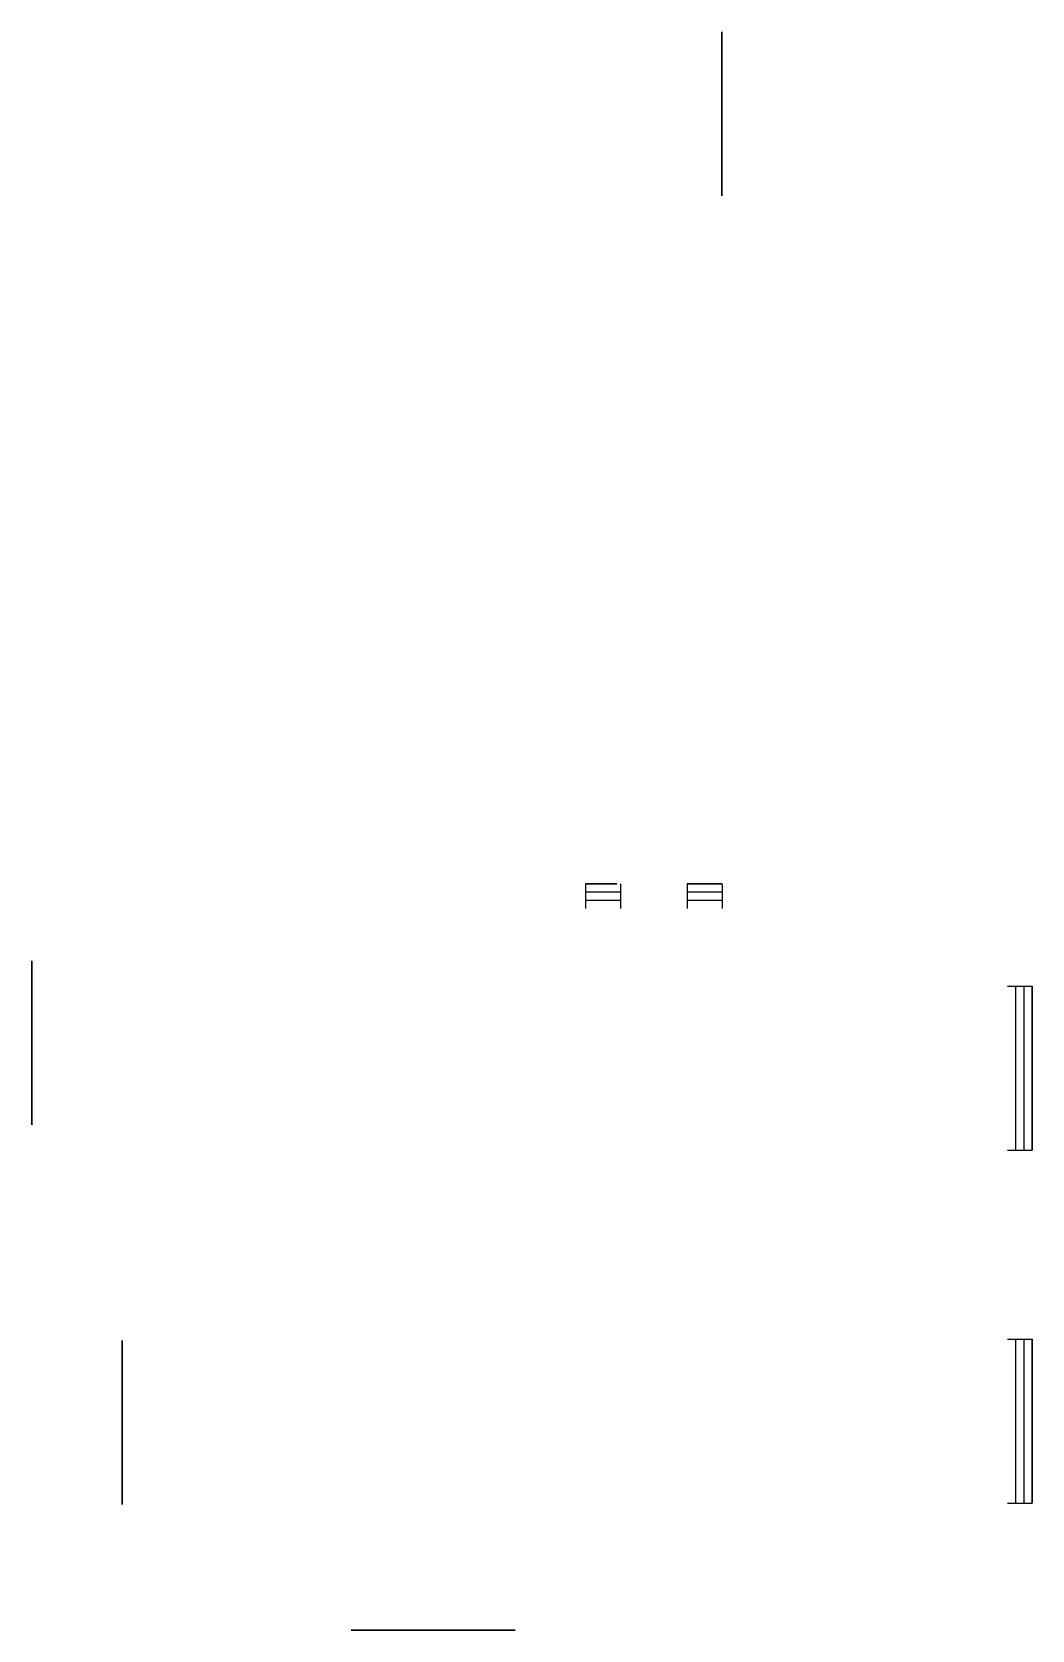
# Model space of a CAD drawing. Header units: metres. Extents: x 0.7 to 26.1, y 15.9 to 35.4.
# Drawn here: x 0.68 to 12.88, y 15.88 to 35.37 of the extents above.
import ezdxf

# ---------------------------------------------------------------- set-up
doc = ezdxf.new("R2010")
doc.units = ezdxf.units.M
doc.header["$MEASUREMENT"] = 0
doc.layers.add('window', color=32, linetype='Continuous')

msp = doc.modelspace()

# ---------------------------------------------------------------- linework, layer by layer
at = {"extrusion": (1, 1.12362e-16, 0)}
for p, q in [((7.433, 24.975), (7.433, 24.975, 1)), ((8.672, 24.975), (8.672, 24.975, 1)), ((4.576, 15.875), (4.576, 15.875, 1))]:
    msp.add_line(p, q, dxfattribs=at)
at = {"extrusion": (-2.96059e-16, 1, 0)}
for p, q in [((0.681, 22.037), (0.681, 22.037, 1)), ((12.881, 21.729), (12.881, 21.729, 1)), ((1.781, 17.406), (1.781, 17.406, 1)), ((12.881, 17.423), (12.881, 17.423, 1))]:
    msp.add_line(p, q, dxfattribs=at)
at = {"layer": 'window', "extrusion": (1, 0, 0)}
for p, q in [((9.096, 34.466, -7.53), (9.096, 34.466, -7.93)), ((9.096, 34.266, -7.53), (9.096, 34.266, -7.93))]:
    msp.add_line(p, q, dxfattribs=at)
at = {"layer": 'window'}
for p, q in [((7.433, 24.975), (7.433, 24.675)), ((7.86, 24.975), (7.86, 24.675)), ((8.672, 24.975), (8.672, 24.675)), ((9.099, 24.975), (9.099, 24.675)), ((7.86, 24.875), (7.433, 24.875)), ((7.86, 24.775), (7.433, 24.775)), ((9.099, 24.875), (8.672, 24.875)), ((9.099, 24.775), (8.672, 24.775)), ((12.581, 23.729), (12.881, 23.729)), ((12.681, 23.729), (12.681, 21.729)), ((12.781, 23.729), (12.781, 21.729)), ((12.581, 21.729), (12.881, 21.729)), ((12.581, 19.423), (12.881, 19.423)), ((12.681, 19.423), (12.681, 17.423)), ((12.781, 19.423), (12.781, 17.423)), ((12.581, 17.423), (12.881, 17.423))]:
    msp.add_line(p, q, dxfattribs=at)
at = {"layer": 'window', "extrusion": (1, 1.12362e-16, 0)}
for p, q in [((7.433, 24.975, 1.192), (7.817, 24.975, 1.192)), ((8.672, 24.975, 1.212), (9.096, 24.975, 1.212)), ((4.576, 15.875, 2), (6.576, 15.875, 2))]:
    msp.add_line(p, q, dxfattribs=at)
at = {"layer": 'window', "extrusion": (-2.96059e-16, 1, 0)}
for p, q in [((0.681, 22.037, 2), (0.681, 24.037, 2)), ((12.881, 21.729, 2), (12.881, 23.729, 2)), ((1.781, 17.406, 2), (1.781, 19.406, 2)), ((12.881, 17.423, 2), (12.881, 19.423, 2))]:
    msp.add_line(p, q, dxfattribs=at)
at = {"layer": 'window', "extrusion": (1, 0, 0), "elevation": 9.096}
msp.add_lwpolyline([(35.366, -7.23), (33.366, -7.23), (33.366, -8.23), (35.366, -8.23)], close=True, dxfattribs=at)
for points in [[(34.466, -7.93), (35.066, -7.93), (35.066, -7.53), (34.466, -7.53)], [(34.266, -7.53), (33.666, -7.53), (33.666, -7.93), (34.266, -7.93)]]:
    msp.add_lwpolyline(points, dxfattribs=at)
at = {"layer": 'window'}
for points in [[(7.433, 24.975, 1.211), (7.817, 24.975, 1.211), (7.817, 24.975, 1), (7.433, 24.975, 1)], [(8.672, 24.975, 1.233), (9.096, 24.975, 1.233), (9.096, 24.975, 1), (8.672, 24.975, 1)], [(0.681, 22.037, 2.1), (0.681, 24.037, 2.1), (0.681, 24.037, 1), (0.681, 22.037, 1)], [(12.881, 21.729, 2.1), (12.881, 23.729, 2.1), (12.881, 23.729, 1), (12.881, 21.729, 1)], [(1.781, 17.406, 2.1), (1.781, 19.406, 2.1), (1.781, 19.406, 1), (1.781, 17.406, 1)], [(12.881, 17.423, 2.1), (12.881, 19.423, 2.1), (12.881, 19.423, 1), (12.881, 17.423, 1)], [(4.576, 15.875, 2.1), (6.576, 15.875, 2.1), (6.576, 15.875, 1), (4.576, 15.875, 1)]]:
    msp.add_polyline3d(points, close=True, dxfattribs=at)

doc.saveas('drawing.dxf')
